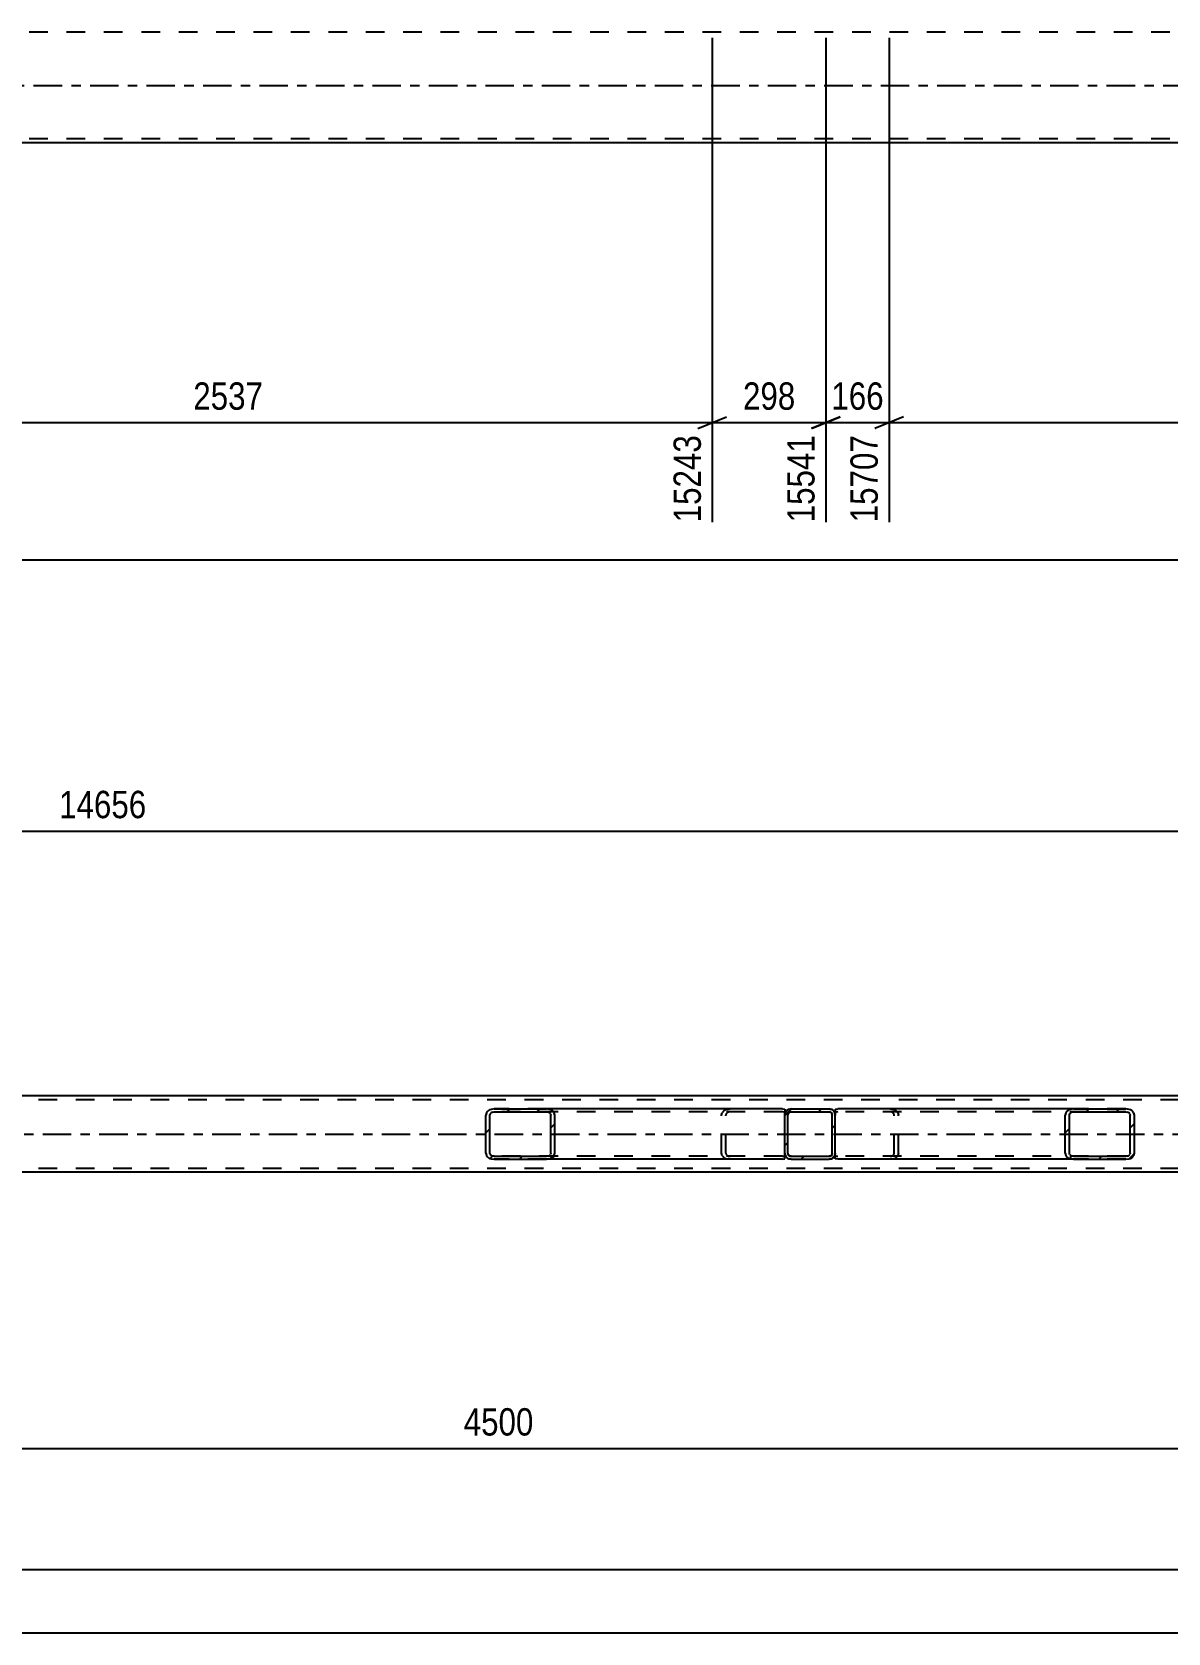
# Model space of a CAD drawing. Header units: millimetres. Extents: x -135 to 1054, y -647 to 194.
# Drawn here: x 480.4 to 599.5, y -289.7 to -122 of the extents above; entities that cross this region are included whole.
import ezdxf

# ---------------------------------------------------------------- set-up
doc = ezdxf.new("R2010")
doc.units = ezdxf.units.MM
doc.linetypes.add('DXK_LINE_DOT2', pattern=[3.9198, 1.9599, -1.9599])
doc.linetypes.add('DXK_LINE_DOT3', pattern=[5.9187, 2.979, -0.9799, 0.9799, -0.9799])
doc.styles.add('Arial Narrow', font='ARIALN.TTF', dxfattribs={"height": 0.2})

# ---------------------------------------------------------------- blocks, each defined once
blk = doc.blocks.new('Part-122571314-7277 - 7179')
at = {"color": 7, "linetype": 'DXK_LINE_DOT2'}
for p, q in [((780, -122), (-58, -122)), ((780, -133.2), (-58, -133.2))]:
    blk.add_line(p, q, dxfattribs=at)
at = {"color": 7, "linetype": 'DXK_LINE_DOT3'}
blk.add_line((-58, -127.6), (780, -127.6), dxfattribs=at)
at = {"color": 2, "linetype": 'Continuous'}
blk.add_line((614.5, -133.6), (447.5, -133.6), dxfattribs=at)
blk = doc.blocks.new('Part-122571314-6030 - 5943')
at = {"linetype": 'Continuous'}
h = blk.add_hatch(dxfattribs=at)
h.set_pattern_fill('', scale=0.7, style=0, pattern_type=0)
h.set_pattern_definition([(45, (564.22, -240.0217), (-1.57154, 1.57154), [])])
h.paths.add_polyline_path([(563.98, -240.07), (564.22, -240.02), (564.43, -239.88), (564.57, -239.68), (564.62, -239.43), (564.62, -235.43), (564.57, -235.19), (564.43, -234.98), (564.22, -234.84), (563.98, -234.79), (559.98, -234.79), (559.73, -234.84), (559.52, -234.98), (559.38, -235.19), (559.34, -235.43), (559.34, -239.43), (559.38, -239.68), (559.52, -239.88), (559.73, -240.02), (559.98, -240.07)])
h.paths.add_polyline_path([(559.85, -239.73), (559.75, -239.66), (559.68, -239.55), (559.66, -239.43), (559.66, -235.43), (559.68, -235.31), (559.75, -235.2), (559.85, -235.13), (559.98, -235.11), (563.98, -235.11), (564.1, -235.13), (564.2, -235.2), (564.27, -235.31), (564.3, -235.43), (564.3, -239.43), (564.27, -239.55), (564.2, -239.66), (564.1, -239.73), (563.98, -239.75), (559.98, -239.75)])
at = {"color": 7, "linetype": 'DXK_LINE_DOT2'}
for p, q in [((559.34, -235.43), (559.38, -235.19)), ((559.34, -239.43), (559.34, -235.43)), ((559.68, -235.31), (559.66, -235.43)), ((559.66, -239.43), (559.66, -235.43)), ((559.73, -234.84), (559.98, -234.79)), ((559.98, -235.11), (559.85, -235.13)), ((559.98, -234.79), (563.98, -234.79)), ((559.98, -235.11), (563.98, -235.11)), ((563.98, -234.79), (564.22, -234.84)), ((564.1, -235.13), (563.98, -235.11)), ((564.3, -235.43), (564.27, -235.31)), ((564.3, -239.43), (564.3, -235.43)), ((564.57, -235.19), (564.62, -235.43)), ((564.62, -239.43), (564.62, -235.43)), ((559.38, -239.68), (559.34, -239.43)), ((559.66, -239.43), (559.68, -239.55)), ((559.85, -239.73), (559.98, -239.75)), ((559.98, -239.75), (563.98, -239.75)), ((563.98, -239.75), (564.1, -239.73)), ((564.27, -239.55), (564.3, -239.43)), ((564.62, -239.43), (564.57, -239.68)), ((559.98, -240.07), (559.73, -240.02)), ((559.98, -240.07), (563.98, -240.07)), ((564.22, -240.02), (563.98, -240.07))]:
    blk.add_line(p, q, dxfattribs=at)
at = {"color": 2, "linetype": 'Continuous'}
for p, q in [((559.38, -235.19), (559.34, -235.43)), ((559.34, -239.43), (559.34, -235.43)), ((559.66, -235.43), (559.68, -235.31)), ((559.66, -239.43), (559.66, -235.43)), ((559.98, -234.79), (559.73, -234.84)), ((559.85, -235.13), (559.98, -235.11)), ((559.98, -234.79), (563.98, -234.79)), ((559.98, -235.11), (563.98, -235.11)), ((564.22, -234.84), (563.98, -234.79)), ((563.98, -235.11), (564.1, -235.13)), ((564.27, -235.31), (564.3, -235.43)), ((564.3, -239.43), (564.3, -235.43)), ((564.62, -235.43), (564.57, -235.19)), ((564.62, -239.43), (564.62, -235.43)), ((559.34, -239.43), (559.38, -239.68)), ((559.68, -239.55), (559.66, -239.43)), ((559.98, -239.75), (559.85, -239.73)), ((559.98, -239.75), (563.98, -239.75)), ((564.1, -239.73), (563.98, -239.75)), ((564.3, -239.43), (564.27, -239.55)), ((564.57, -239.68), (564.62, -239.43)), ((559.73, -240.02), (559.98, -240.07)), ((559.98, -240.07), (563.98, -240.07)), ((563.98, -240.07), (564.22, -240.02))]:
    blk.add_line(p, q, dxfattribs=at)
at = {"color": 7, "linetype": 'DXK_LINE_DOT2'}
for centre, radius, start, end in [((559.98, -235.43), 0.64, 112.5, 157.5), ((559.98, -235.43), 0.32, 112.5, 157.5), ((563.98, -235.43), 0.32, 22.5, 67.5), ((563.98, -235.43), 0.64, 22.5, 67.5), ((559.98, -239.43), 0.64, 202.5, 247.5), ((559.98, -239.43), 0.32, 202.5, 247.5), ((563.98, -239.43), 0.32, 292.5, 337.5), ((563.98, -239.43), 0.64, 292.5, 337.5)]:
    blk.add_arc(centre, radius, start, end, dxfattribs=at)
at = {"color": 2, "linetype": 'Continuous'}
for centre, radius, start, end in [((559.98, -235.43), 0.64, 112.5, 157.5), ((559.98, -235.43), 0.32, 112.5, 157.5), ((563.98, -235.43), 0.32, 22.5, 67.5), ((563.98, -235.43), 0.64, 22.5, 67.5), ((559.98, -239.43), 0.64, 202.5, 247.5), ((559.98, -239.43), 0.32, 202.5, 247.5), ((563.98, -239.43), 0.32, 292.5, 337.5), ((563.98, -239.43), 0.64, 292.5, 337.5)]:
    blk.add_arc(centre, radius, start, end, dxfattribs=at)
blk = doc.blocks.new('Part-122571314-6132 - 5943')
at = {"linetype": 'Continuous'}
h = blk.add_hatch(dxfattribs=at)
h.set_pattern_fill('', scale=0.7, style=0, pattern_type=0)
h.set_pattern_definition([(45, (595.414, -240.0217), (-1.57154, 1.57154), [])])
h.paths.add_polyline_path([(595.08, -240.07), (595.41, -240.02), (595.7, -239.88), (595.89, -239.68), (595.96, -239.43), (595.96, -235.43), (595.89, -235.19), (595.7, -234.98), (595.41, -234.84), (595.08, -234.79), (589.59, -234.79), (589.25, -234.84), (588.97, -234.98), (588.78, -235.19), (588.71, -235.43), (588.71, -239.43), (588.78, -239.68), (588.97, -239.88), (589.25, -240.02), (589.59, -240.07)])
h.paths.add_polyline_path([(589.42, -239.73), (589.28, -239.66), (589.18, -239.55), (589.15, -239.43), (589.15, -235.43), (589.18, -235.31), (589.28, -235.2), (589.42, -235.13), (589.59, -235.11), (595.08, -235.11), (595.25, -235.13), (595.39, -235.2), (595.48, -235.31), (595.52, -235.43), (595.52, -239.43), (595.48, -239.55), (595.39, -239.66), (595.25, -239.73), (595.08, -239.75), (589.59, -239.75)])
at = {"color": 2, "linetype": 'Continuous'}
for p, q in [((564.62, -234.83), (564.87, -234.79)), ((564.62, -234.83), (564.62, -235.43)), ((589.59, -234.79), (564.87, -234.79)), ((588.78, -235.19), (588.71, -235.43)), ((588.71, -239.43), (588.71, -235.43)), ((589.15, -235.43), (589.18, -235.31)), ((589.15, -239.43), (589.15, -235.43)), ((589.59, -234.79), (589.25, -234.84)), ((589.42, -235.13), (589.59, -235.11)), ((589.59, -234.79), (595.08, -234.79)), ((589.59, -235.11), (595.08, -235.11)), ((595.41, -234.84), (595.08, -234.79)), ((595.08, -235.11), (595.25, -235.13)), ((595.48, -235.31), (595.52, -235.43)), ((595.52, -239.43), (595.52, -235.43)), ((595.96, -235.43), (595.89, -235.19)), ((595.96, -239.43), (595.96, -235.43)), ((564.62, -240.02), (564.62, -239.43)), ((588.71, -239.43), (588.78, -239.68)), ((589.18, -239.55), (589.15, -239.43)), ((589.59, -239.75), (589.42, -239.73)), ((589.59, -239.75), (595.08, -239.75)), ((595.25, -239.73), (595.08, -239.75)), ((595.52, -239.43), (595.48, -239.55)), ((595.89, -239.68), (595.96, -239.43)), ((564.62, -240.03), (564.62, -240.02)), ((564.87, -240.07), (564.62, -240.03)), ((589.59, -240.07), (564.87, -240.07)), ((589.25, -240.02), (589.59, -240.07)), ((589.59, -240.07), (595.08, -240.07)), ((595.08, -240.07), (595.41, -240.02))]:
    blk.add_line(p, q, dxfattribs=at)
at = {"color": 7, "linetype": 'DXK_LINE_DOT2'}
for p, q in [((564.62, -234.83), (564.62, -235.18)), ((564.7, -235.13), (564.62, -235.18)), ((564.62, -239.88), (564.62, -235.43)), ((564.87, -235.11), (564.7, -235.13)), ((595.08, -235.11), (564.87, -235.11)), ((570.36, -234.79), (570.7, -234.84)), ((570.53, -235.13), (570.36, -235.11)), ((570.8, -235.43), (570.77, -235.31)), ((570.8, -239.43), (570.8, -235.43)), ((571.17, -235.19), (571.24, -235.43)), ((571.24, -239.43), (571.24, -235.43)), ((595.08, -234.79), (589.59, -234.79)), ((564.62, -239.68), (564.7, -239.73)), ((564.7, -239.73), (564.87, -239.75)), ((595.08, -239.75), (564.87, -239.75)), ((570.36, -239.75), (570.53, -239.73)), ((570.77, -239.55), (570.8, -239.43)), ((571.24, -239.43), (571.17, -239.68)), ((570.7, -240.02), (570.36, -240.07)), ((595.08, -240.07), (589.59, -240.07))]:
    blk.add_line(p, q, dxfattribs=at)
for centre, radius, start, end in [((570.43, -235.52), 0.401, 32.4104, 75.4453), ((570.5, -235.62), 0.802, 32.4104, 75.4453), ((570.43, -239.34), 0.401, 284.5547, 327.5896), ((570.5, -239.25), 0.802, 284.5547, 327.5896)]:
    blk.add_arc(centre, radius, start, end, dxfattribs=at)
at = {"color": 2, "linetype": 'Continuous'}
for centre, radius, start, end in [((589.45, -235.62), 0.802, 104.5547, 147.5896), ((589.52, -235.52), 0.401, 104.5547, 147.5896), ((595.15, -235.52), 0.401, 32.4104, 75.4453), ((595.21, -235.62), 0.802, 32.4104, 75.4453), ((589.45, -239.25), 0.802, 212.4104, 255.4453), ((589.52, -239.34), 0.401, 212.4104, 255.4453), ((595.15, -239.34), 0.401, 284.5547, 327.5896), ((595.21, -239.25), 0.802, 284.5547, 327.5896)]:
    blk.add_arc(centre, radius, start, end, dxfattribs=at)
blk = doc.blocks.new('Part-122571314-6097 - 5943')
at = {"color": 7, "linetype": 'DXK_LINE_DOT2'}
for p, q in [((780.97, -233.83), (-57.03, -233.83)), ((780.97, -241.03), (-57.03, -241.03))]:
    blk.add_line(p, q, dxfattribs=at)
at = {"color": 2, "linetype": 'Continuous'}
for p, q in [((619.99, -233.43), (443.98, -233.43)), ((776.17, -241.43), (-57.03, -241.43))]:
    blk.add_line(p, q, dxfattribs=at)
at = {"color": 7, "linetype": 'DXK_LINE_DOT3'}
blk.add_line((-57.03, -237.43), (780.97, -237.43), dxfattribs=at)
blk = doc.blocks.new('Part-122571314-6078 - 5943')
at = {"linetype": 'Continuous'}
h = blk.add_hatch(dxfattribs=at)
h.set_pattern_fill('', scale=0.7, style=0, pattern_type=0)
h.set_pattern_definition([(45, (534.6995, -240.0217), (-1.57154, 1.57154), [])])
h.paths.add_polyline_path([(534.36, -240.07), (534.7, -240.02), (534.98, -239.88), (535.17, -239.68), (535.24, -239.43), (535.24, -235.43), (535.17, -235.19), (534.98, -234.98), (534.7, -234.84), (534.36, -234.79), (528.87, -234.79), (528.54, -234.84), (528.25, -234.98), (528.06, -235.19), (527.99, -235.43), (527.99, -239.43), (528.06, -239.68), (528.25, -239.88), (528.54, -240.02), (528.87, -240.07)])
h.paths.add_polyline_path([(528.7, -239.73), (528.56, -239.66), (528.47, -239.55), (528.43, -239.43), (528.43, -235.43), (528.47, -235.31), (528.56, -235.2), (528.7, -235.13), (528.87, -235.11), (534.36, -235.11), (534.53, -235.13), (534.67, -235.2), (534.77, -235.31), (534.8, -235.43), (534.8, -239.43), (534.77, -239.55), (534.67, -239.66), (534.53, -239.73), (534.36, -239.75), (528.87, -239.75)])
at = {"color": 2, "linetype": 'Continuous'}
for p, q in [((528.06, -235.19), (527.99, -235.43)), ((527.99, -239.43), (527.99, -235.43)), ((528.43, -235.43), (528.47, -235.31)), ((528.43, -239.43), (528.43, -235.43)), ((528.87, -234.79), (528.54, -234.84)), ((528.7, -235.13), (528.87, -235.11)), ((528.87, -234.79), (534.36, -234.79)), ((528.87, -235.11), (534.36, -235.11)), ((559.08, -234.79), (534.36, -234.79)), ((534.7, -234.84), (534.36, -234.79)), ((534.36, -235.11), (534.53, -235.13)), ((534.77, -235.31), (534.8, -235.43)), ((534.8, -239.43), (534.8, -235.43)), ((535.24, -235.43), (535.17, -235.19)), ((535.24, -239.43), (535.24, -235.43)), ((559.08, -234.79), (559.34, -234.83)), ((559.34, -234.83), (559.34, -234.84)), ((559.34, -234.84), (559.34, -234.98)), ((559.34, -234.98), (559.34, -235.43)), ((527.99, -239.43), (528.06, -239.68)), ((528.47, -239.55), (528.43, -239.43)), ((528.87, -239.75), (528.7, -239.73)), ((528.87, -239.75), (534.36, -239.75)), ((534.53, -239.73), (534.36, -239.75)), ((534.8, -239.43), (534.77, -239.55)), ((535.17, -239.68), (535.24, -239.43)), ((559.34, -240.03), (559.34, -239.43)), ((528.54, -240.02), (528.87, -240.07)), ((528.87, -240.07), (534.36, -240.07)), ((534.36, -240.07), (534.7, -240.02)), ((559.08, -240.07), (534.36, -240.07)), ((559.08, -240.07), (559.34, -240.03))]:
    blk.add_line(p, q, dxfattribs=at)
at = {"color": 7, "linetype": 'DXK_LINE_DOT2'}
for p, q in [((534.36, -234.79), (528.87, -234.79)), ((559.08, -235.11), (528.87, -235.11)), ((552.71, -235.43), (552.78, -235.19)), ((552.71, -239.43), (552.71, -235.43)), ((553.18, -235.31), (553.15, -235.43)), ((553.15, -239.43), (553.15, -235.43)), ((553.25, -234.84), (553.59, -234.79)), ((553.59, -235.11), (553.42, -235.13)), ((559.25, -235.13), (559.08, -235.11)), ((559.34, -235.18), (559.25, -235.13)), ((559.34, -234.83), (559.34, -234.83)), ((559.34, -234.98), (559.34, -235.18)), ((559.34, -239.43), (559.34, -235.19)), ((559.08, -239.75), (528.87, -239.75)), ((552.78, -239.68), (552.71, -239.43)), ((553.15, -239.43), (553.18, -239.55)), ((553.42, -239.73), (553.59, -239.75)), ((559.08, -239.75), (559.25, -239.73)), ((559.25, -239.73), (559.34, -239.68)), ((534.36, -240.07), (528.87, -240.07)), ((553.59, -240.07), (553.25, -240.02))]:
    blk.add_line(p, q, dxfattribs=at)
at = {"color": 2, "linetype": 'Continuous'}
for centre, radius, start, end in [((528.74, -235.62), 0.802, 104.5547, 147.5896), ((528.8, -235.52), 0.401, 104.5547, 147.5896), ((534.43, -235.52), 0.401, 32.4104, 75.4453), ((534.5, -235.62), 0.802, 32.4104, 75.4453), ((528.74, -239.25), 0.802, 212.4104, 255.4453), ((528.8, -239.34), 0.401, 212.4104, 255.4453), ((534.43, -239.34), 0.401, 284.5547, 327.5896), ((534.5, -239.25), 0.802, 284.5547, 327.5896)]:
    blk.add_arc(centre, radius, start, end, dxfattribs=at)
at = {"color": 7, "linetype": 'DXK_LINE_DOT2'}
for centre, radius, start, end in [((553.45, -235.62), 0.802, 104.5547, 147.5896), ((553.52, -235.52), 0.401, 104.5547, 147.5896), ((553.45, -239.25), 0.802, 212.4104, 255.4453), ((553.52, -239.34), 0.401, 212.4104, 255.4453)]:
    blk.add_arc(centre, radius, start, end, dxfattribs=at)
blk = doc.blocks.new('StraightDimension-122571314-16569 - 7179')
at = {"color": 7, "linetype": 'Continuous'}
for p, q in [((563.64, -122.6), (563.64, -173.35)), ((570.27, -122.6), (570.27, -173.35)), ((562.14, -163.51), (565.14, -162.31)), ((571.77, -162.31), (568.77, -163.51)), ((563.64, -162.91), (570.27, -162.91))]:
    blk.add_line(p, q, dxfattribs=at)
at = {"color": 0}
blk.add_wipeout([(570.3, -162.16), (570.3, -157.96), (563.61, -157.96), (563.61, -162.16)], dxfattribs=at)
at = {"color": 0, "linetype": 'Continuous'}
blk.add_wipeout([(569.67, -163.61), (565.47, -163.61), (565.47, -173.95), (569.67, -173.95)], dxfattribs=at)
at = {"color": 3, "style": 'Arial Narrow'}
blk.add_text('166', height=2.863, dxfattribs=at).set_placement((564.21, -161.56))
at = {"color": 3, "linetype": 'Continuous', "style": 'Arial Narrow'}
blk.add_text('15707', height=2.863, rotation=90.0002, dxfattribs=at).set_placement((569.07, -173.35))
blk = doc.blocks.new('StraightDimension-122571314-8881 - 7179')
at = {"color": 7, "linetype": 'Continuous'}
blk.add_line((-59, -177.28), (821, -177.28), dxfattribs=at)
blk = doc.blocks.new('StraightDimension-122571314-16568 - 7179')
at = {"color": 7, "linetype": 'Continuous'}
for p, q in [((570.27, -122.6), (570.27, -173.35)), ((671.73, -122.6), (671.73, -173.35)), ((571.77, -162.31), (568.77, -163.51)), ((670.23, -163.51), (673.23, -162.31)), ((570.27, -162.91), (671.73, -162.91))]:
    blk.add_line(p, q, dxfattribs=at)
at = {"color": 0}
blk.add_wipeout([(625.26, -162.16), (625.26, -157.96), (616.74, -157.96), (616.74, -162.16)], dxfattribs=at)
at = {"color": 0, "linetype": 'Continuous'}
blk.add_wipeout([(671.13, -163.61), (666.93, -163.61), (666.93, -173.95), (671.13, -173.95)], dxfattribs=at)
at = {"color": 3, "style": 'Arial Narrow'}
blk.add_text('2537', height=2.863, dxfattribs=at).set_placement((617.34, -161.56))
at = {"color": 3, "linetype": 'Continuous', "style": 'Arial Narrow'}
blk.add_text('18243', height=2.863, rotation=90.0002, dxfattribs=at).set_placement((670.53, -173.35))
blk = doc.blocks.new('StraightDimension-122571314-16570 - 7179')
at = {"color": 7, "linetype": 'Continuous'}
for p, q in [((551.73, -122.6), (551.73, -173.35)), ((563.64, -122.6), (563.64, -173.35)), ((550.23, -163.51), (553.23, -162.31)), ((565.14, -162.31), (562.14, -163.51)), ((551.73, -162.91), (563.64, -162.91))]:
    blk.add_line(p, q, dxfattribs=at)
at = {"color": 0}
blk.add_wipeout([(561.03, -162.16), (561.03, -157.96), (554.35, -157.96), (554.35, -162.16)], dxfattribs=at)
at = {"color": 0, "linetype": 'Continuous'}
blk.add_wipeout([(563.04, -163.61), (558.84, -163.61), (558.84, -173.95), (563.04, -173.95)], dxfattribs=at)
at = {"color": 3, "style": 'Arial Narrow'}
blk.add_text('298', height=2.863, dxfattribs=at).set_placement((554.95, -161.56))
at = {"color": 3, "linetype": 'Continuous', "style": 'Arial Narrow'}
blk.add_text('15541', height=2.863, rotation=90.0002, dxfattribs=at).set_placement((562.44, -173.35))
blk = doc.blocks.new('StraightDimension-122571314-16571 - 7179')
at = {"color": 7, "linetype": 'Continuous'}
for p, q in [((450.27, -122.6), (450.27, -173.35)), ((551.73, -122.6), (551.73, -173.35)), ((451.77, -162.31), (448.77, -163.51)), ((550.23, -163.51), (553.23, -162.31)), ((450.27, -162.91), (551.73, -162.91))]:
    blk.add_line(p, q, dxfattribs=at)
at = {"color": 0}
blk.add_wipeout([(505.26, -162.16), (505.26, -157.96), (496.74, -157.96), (496.74, -162.16)], dxfattribs=at)
at = {"color": 0, "linetype": 'Continuous'}
blk.add_wipeout([(551.13, -163.61), (546.93, -163.61), (546.93, -173.95), (551.13, -173.95)], dxfattribs=at)
at = {"color": 3, "style": 'Arial Narrow'}
blk.add_text('2537', height=2.863, dxfattribs=at).set_placement((497.34, -161.56))
at = {"color": 3, "linetype": 'Continuous', "style": 'Arial Narrow'}
blk.add_text('15243', height=2.863, rotation=90.0002, dxfattribs=at).set_placement((550.53, -173.35))
blk = doc.blocks.new('StraightDimension-122571314-6342 - 5943')
at = {"color": 7, "linetype": 'Continuous'}
blk.add_line((194.73, -205.69), (780.97, -205.69), dxfattribs=at)
at = {"color": 0}
blk.add_wipeout([(493.02, -204.94), (493.02, -200.74), (482.68, -200.74), (482.68, -204.94)], dxfattribs=at)
at = {"color": 3, "style": 'Arial Narrow'}
blk.add_text('14656', height=2.863, dxfattribs=at).set_placement((483.28, -204.34))
blk = doc.blocks.new('StraightDimension-122571314-6369 - 5943')
at = {"color": 7, "linetype": 'Continuous'}
blk.add_line((-57.03, -283.03), (780.97, -283.03), dxfattribs=at)
blk = doc.blocks.new('StraightDimension-122571314-6428 - 5943')
at = {"color": 7, "linetype": 'Continuous'}
blk.add_line((-58.03, -289.68), (781.97, -289.68), dxfattribs=at)
blk = doc.blocks.new('StraightDimension-122571314-6481 - 5943')
at = {"color": 7, "linetype": 'Continuous'}
for p, q in [((439.34, -248.07), (439.34, -280.79)), ((619.33, -247.17), (619.33, -280.79)), ((440.84, -269.75), (437.84, -270.95)), ((617.83, -270.95), (620.83, -269.75)), ((439.34, -270.35), (619.33, -270.35))]:
    blk.add_line(p, q, dxfattribs=at)
at = {"color": 0}
blk.add_wipeout([(533.59, -269.6), (533.59, -265.4), (525.08, -265.4), (525.08, -269.6)], dxfattribs=at)
at = {"color": 0, "linetype": 'Continuous'}
blk.add_wipeout([(618.73, -271.05), (614.53, -271.05), (614.53, -281.39), (618.73, -281.39)], dxfattribs=at)
at = {"color": 3, "style": 'Arial Narrow'}
blk.add_text('4500', height=2.863, dxfattribs=at).set_placement((525.68, -269))
at = {"color": 3, "linetype": 'Continuous', "style": 'Arial Narrow'}
blk.add_text('16909', height=2.863, rotation=90.0002, dxfattribs=at).set_placement((618.13, -280.79))

msp = doc.modelspace()

# ---------------------------------------------------------------- block references
for name in ['Part-122571314-7277 - 7179', 'StraightDimension-122571314-6342 - 5943', 'Part-122571314-6097 - 5943', 'Part-122571314-6078 - 5943', 'Part-122571314-6030 - 5943', 'Part-122571314-6132 - 5943', 'StraightDimension-122571314-6369 - 5943']:
    msp.add_blockref(name, (0, 0))

# ---------------------------------------------------------------- next in the draw order: block references
for name in ['StraightDimension-122571314-16569 - 7179', 'StraightDimension-122571314-6428 - 5943']:
    msp.add_blockref(name, (0, 0))

# ---------------------------------------------------------------- next in the draw order: block references
for name in ['StraightDimension-122571314-8881 - 7179', 'StraightDimension-122571314-6481 - 5943']:
    msp.add_blockref(name, (0, 0))

# ---------------------------------------------------------------- next in the draw order: block references
for name in ['StraightDimension-122571314-16570 - 7179', 'StraightDimension-122571314-16568 - 7179']:
    msp.add_blockref(name, (0, 0))

# ---------------------------------------------------------------- next in the draw order: block references
msp.add_blockref('StraightDimension-122571314-16571 - 7179', (0, 0))

doc.saveas('drawing.dxf')
